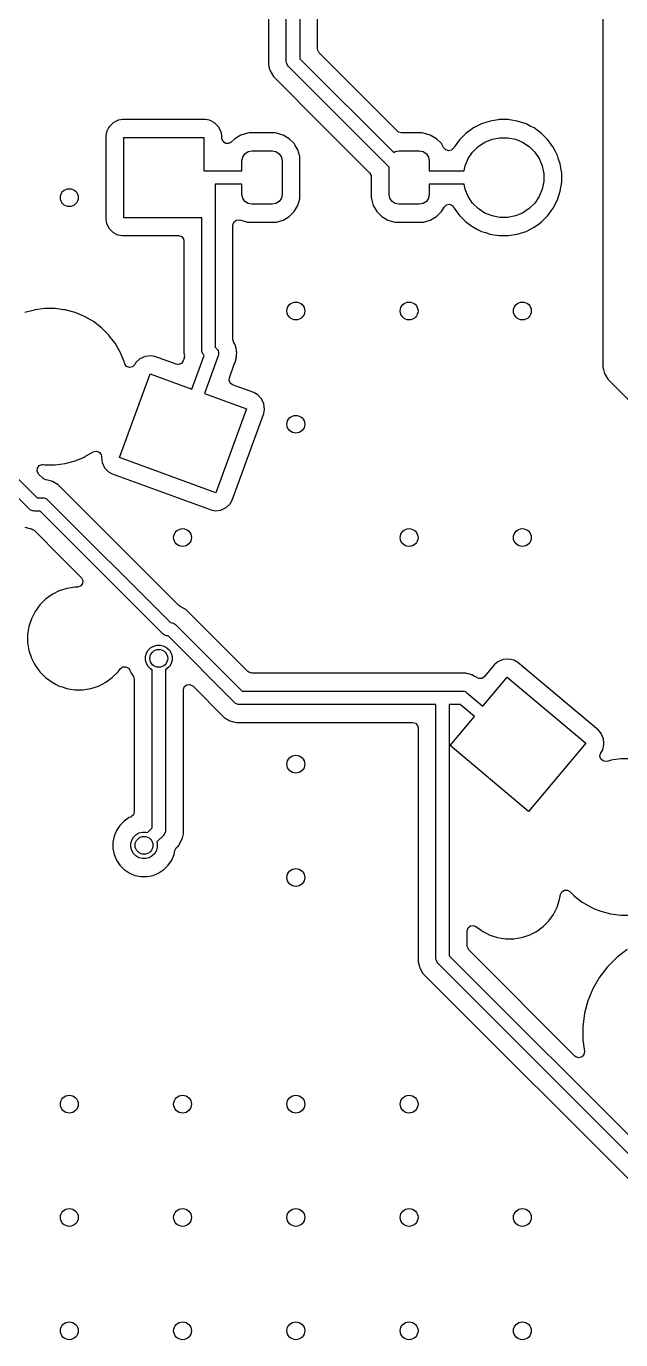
# Model space of a CAD drawing. Extents: x 2.6 to 14.2, y -9.4 to -3.8.
# Drawn here: x 6.645 to 7.17, y -8.638 to -7.479 of the extents above; entities that cross this region are included whole.
import ezdxf

# ---------------------------------------------------------------- set-up
doc = ezdxf.new("R2010")
doc.units = 0
doc.header["$MEASUREMENT"] = 0
doc.layers.add('BLACK', color=7, linetype='CONTINUOUS')

msp = doc.modelspace()

# ---------------------------------------------------------------- linework, layer by layer
at = {"layer": 'BLACK', "linetype": 'CONTINUOUS'}
for p, q in [((6.8748, -7.5103), (6.8748, -7.1439)), ((6.8866, -7.1415), (6.8866, -7.5079)), ((6.859, -7.1857), (6.859, -7.5132)), ((6.9024, -7.4993), (6.9024, -7.2098)), ((7.1543, -7.4441), (7.1543, -7.7802)), ((6.9025, -7.5003), (6.9024, -7.4993)), ((6.8749, -7.5115), (6.8748, -7.5103)), ((6.8866, -7.5079), (6.9696, -7.5908)), ((6.9038, -7.5028), (6.9025, -7.5003)), ((6.9731, -7.572), (6.9038, -7.5028)), ((6.859, -7.5132), (6.8591, -7.5134)), ((6.8591, -7.5134), (6.8598, -7.5161)), ((6.8598, -7.5161), (6.8605, -7.5187)), ((6.8605, -7.5187), (6.8605, -7.5187)), ((6.8605, -7.5187), (6.8634, -7.5236)), ((6.8752, -7.5121), (6.8749, -7.5115)), ((6.8758, -7.5136), (6.8752, -7.5121)), ((6.8765, -7.5145), (6.8758, -7.5136)), ((6.9655, -7.6035), (6.8765, -7.5145)), ((6.8634, -7.5236), (6.9065, -7.5667)), ((6.7178, -7.569), (6.7161, -7.5725)), ((6.7183, -7.568), (6.7178, -7.569)), ((6.7219, -7.5645), (6.7183, -7.568)), ((6.7183, -7.568), (6.7183, -7.568)), ((6.7183, -7.568), (6.7183, -7.568)), ((6.7263, -7.5622), (6.7219, -7.5645)), ((6.7219, -7.5645), (6.7219, -7.5645)), ((6.7219, -7.5645), (6.7219, -7.5645)), ((6.7268, -7.5621), (6.7263, -7.5622)), ((6.73, -7.5616), (6.7268, -7.5621)), ((6.8034, -7.5616), (6.73, -7.5616)), ((6.8071, -7.5622), (6.8034, -7.5616)), ((6.8081, -7.5627), (6.8071, -7.5622)), ((6.8115, -7.5645), (6.8081, -7.5627)), ((6.815, -7.568), (6.8115, -7.5645)), ((6.8115, -7.5645), (6.8115, -7.5645)), ((6.8115, -7.5645), (6.8115, -7.5645)), ((6.8173, -7.5725), (6.815, -7.568)), ((6.815, -7.568), (6.815, -7.568)), ((6.815, -7.568), (6.815, -7.568)), ((6.9065, -7.5667), (6.9483, -7.6086)), ((7.0399, -7.569), (7.0333, -7.5738)), ((7.047, -7.5654), (7.0399, -7.569)), ((7.0547, -7.5629), (7.047, -7.5654)), ((7.0617, -7.5618), (7.0547, -7.5629)), ((7.0627, -7.5616), (7.0617, -7.5618)), ((7.0707, -7.5616), (7.0627, -7.5616)), ((7.0718, -7.5618), (7.0707, -7.5616)), ((7.0787, -7.5629), (7.0718, -7.5618)), ((7.0864, -7.5654), (7.0787, -7.5629)), ((7.0902, -7.5673), (7.0864, -7.5654)), ((7.0935, -7.569), (7.0902, -7.5673)), ((7.1001, -7.5738), (7.0935, -7.569)), ((7.0935, -7.569), (7.0935, -7.569)), ((7.0935, -7.569), (7.0935, -7.569)), ((6.7161, -7.5725), (6.7155, -7.5762)), ((6.7155, -7.5762), (6.7155, -7.6495)), ((6.7313, -7.6483), (6.7313, -7.5774)), ((6.7313, -7.5774), (6.8021, -7.5774)), ((6.8021, -7.5774), (6.8021, -7.6069)), ((6.8178, -7.5753), (6.8173, -7.5725)), ((6.8179, -7.5762), (6.8178, -7.5753)), ((6.8179, -7.578), (6.8179, -7.5762)), ((6.8179, -7.5784), (6.8179, -7.578)), ((6.8189, -7.5809), (6.8179, -7.5784)), ((6.8292, -7.5785), (6.8262, -7.5815)), ((6.8346, -7.5753), (6.8292, -7.5785)), ((6.8292, -7.5785), (6.8292, -7.5785)), ((6.8406, -7.5735), (6.8346, -7.5753)), ((6.8346, -7.5753), (6.8346, -7.5753)), ((6.842, -7.5734), (6.8406, -7.5735)), ((6.8647, -7.5734), (6.842, -7.5734)), ((6.842, -7.5734), (6.842, -7.5734)), ((6.8661, -7.5735), (6.8647, -7.5734)), ((6.872, -7.5753), (6.8661, -7.5735)), ((6.8661, -7.5735), (6.8661, -7.5735)), ((6.8774, -7.5785), (6.872, -7.5753)), ((6.872, -7.5753), (6.872, -7.5753)), ((6.8774, -7.5785), (6.8774, -7.5785)), ((6.8818, -7.5828), (6.8774, -7.5785)), ((6.9739, -7.5727), (6.9731, -7.572)), ((6.9765, -7.5734), (6.9739, -7.5727)), ((6.9946, -7.5734), (6.9765, -7.5734)), ((6.996, -7.5735), (6.9946, -7.5734)), ((6.9946, -7.5734), (6.9946, -7.5734)), ((7.0019, -7.5753), (6.996, -7.5735)), ((6.996, -7.5735), (6.996, -7.5735)), ((7.0073, -7.5785), (7.0019, -7.5753)), ((7.0019, -7.5753), (7.0019, -7.5753)), ((7.0073, -7.5785), (7.0073, -7.5785)), ((7.0117, -7.5828), (7.0073, -7.5785)), ((7.0276, -7.5795), (7.0229, -7.586)), ((7.0333, -7.5738), (7.0276, -7.5795)), ((7.05, -7.5816), (7.0564, -7.5789)), ((7.0564, -7.5789), (7.0632, -7.5776)), ((7.0632, -7.5776), (7.0702, -7.5776)), ((7.0702, -7.5776), (7.077, -7.5789)), ((7.077, -7.5789), (7.0834, -7.5816)), ((7.1058, -7.5795), (7.1001, -7.5738)), ((7.1102, -7.5856), (7.1058, -7.5795)), ((6.8211, -7.5826), (6.8189, -7.5809)), ((6.8238, -7.5828), (6.8211, -7.5826)), ((6.8262, -7.5815), (6.8238, -7.5828)), ((6.8363, -7.5947), (6.8382, -7.5918)), ((6.8382, -7.5918), (6.8411, -7.5899)), ((6.8411, -7.5899), (6.8445, -7.5892)), ((6.8445, -7.5892), (6.8622, -7.5892)), ((6.8622, -7.5892), (6.8656, -7.5899)), ((6.8656, -7.5899), (6.8684, -7.5918)), ((6.8684, -7.5918), (6.8704, -7.5947)), ((6.8824, -7.5839), (6.8818, -7.5828)), ((6.8818, -7.5828), (6.8818, -7.5828)), ((6.8849, -7.5882), (6.8824, -7.5839)), ((6.8867, -7.5942), (6.8849, -7.5882)), ((6.9696, -7.5908), (6.971, -7.5899)), ((6.971, -7.5899), (6.9744, -7.5892)), ((6.9744, -7.5892), (6.9921, -7.5892)), ((6.9921, -7.5892), (6.9955, -7.5899)), ((6.9955, -7.5899), (6.9984, -7.5918)), ((6.9984, -7.5918), (7.0003, -7.5947)), ((7.0123, -7.5839), (7.0117, -7.5828)), ((7.0117, -7.5828), (7.0117, -7.5828)), ((7.0137, -7.5863), (7.0123, -7.5839)), ((7.0141, -7.5868), (7.0137, -7.5863)), ((7.0155, -7.5883), (7.0141, -7.5868)), ((7.0181, -7.5892), (7.0155, -7.5883)), ((7.0207, -7.5886), (7.0181, -7.5892)), ((7.0226, -7.5866), (7.0207, -7.5886)), ((7.0229, -7.586), (7.0226, -7.5866)), ((7.0354, -7.5961), (7.0393, -7.5903)), ((7.0393, -7.5903), (7.0442, -7.5854)), ((7.0442, -7.5854), (7.05, -7.5816)), ((7.0834, -7.5816), (7.0892, -7.5854)), ((7.0892, -7.5854), (7.0941, -7.5903)), ((7.0941, -7.5903), (7.0979, -7.5961)), ((7.1105, -7.586), (7.1102, -7.5856)), ((7.1125, -7.5899), (7.1105, -7.586)), ((7.1141, -7.5932), (7.1125, -7.5899)), ((6.8356, -7.5981), (6.8363, -7.5947)), ((6.8356, -7.6069), (6.8356, -7.5981)), ((6.8704, -7.5947), (6.871, -7.5981)), ((6.871, -7.5981), (6.871, -7.6276)), ((6.8868, -7.5956), (6.8867, -7.5942)), ((6.8868, -7.6301), (6.8868, -7.5956)), ((6.9655, -7.6276), (6.9655, -7.6035)), ((7.0003, -7.5947), (7.0009, -7.5981)), ((7.0009, -7.5981), (7.0009, -7.6069)), ((7.0319, -7.6069), (7.0328, -7.6025)), ((7.0328, -7.6025), (7.0354, -7.5961)), ((7.0979, -7.5961), (7.1006, -7.6025)), ((7.1006, -7.6025), (7.102, -7.6094)), ((7.1149, -7.5956), (7.1141, -7.5932)), ((7.1141, -7.5932), (7.1141, -7.5932)), ((7.1141, -7.5932), (7.1141, -7.5932)), ((7.1166, -7.6008), (7.1149, -7.5956)), ((7.1171, -7.6041), (7.1166, -7.6008)), ((6.8021, -7.6069), (6.8356, -7.6069)), ((6.9483, -7.6086), (6.9496, -7.611)), ((6.9496, -7.611), (6.9497, -7.612)), ((6.9497, -7.612), (6.9497, -7.6301)), ((7.0009, -7.6069), (7.0319, -7.6069)), ((7.102, -7.6094), (7.102, -7.6163)), ((7.1179, -7.6088), (7.1171, -7.6041)), ((7.1179, -7.6169), (7.1179, -7.6088)), ((6.8356, -7.6187), (6.812, -7.6187)), ((6.812, -7.6187), (6.812, -7.7626)), ((6.8356, -7.6276), (6.8356, -7.6187)), ((7.0256, -7.6187), (7.0009, -7.6187)), ((7.0009, -7.6187), (7.0009, -7.6276)), ((7.0319, -7.6187), (7.0256, -7.6187)), ((7.0328, -7.6231), (7.0319, -7.6187)), ((7.0354, -7.6295), (7.0328, -7.6231)), ((7.1006, -7.6231), (7.0979, -7.6295)), ((7.102, -7.6163), (7.1006, -7.6231)), ((7.1141, -7.6325), (7.1166, -7.6248)), ((7.1166, -7.6248), (7.1179, -7.6169)), ((6.8363, -7.631), (6.8356, -7.6276)), ((6.8382, -7.6339), (6.8363, -7.631)), ((6.8411, -7.6358), (6.8382, -7.6339)), ((6.8445, -7.6364), (6.8411, -7.6358)), ((6.8622, -7.6364), (6.8445, -7.6364)), ((6.8656, -7.6358), (6.8622, -7.6364)), ((6.8684, -7.6339), (6.8656, -7.6358)), ((6.8704, -7.631), (6.8684, -7.6339)), ((6.871, -7.6276), (6.8704, -7.631)), ((6.8818, -7.6428), (6.8849, -7.6374)), ((6.8849, -7.6374), (6.8867, -7.6315)), ((6.8867, -7.6315), (6.8868, -7.6301)), ((6.9497, -7.6301), (6.9497, -7.6301)), ((6.9497, -7.6301), (6.9499, -7.6315)), ((6.9499, -7.6315), (6.9516, -7.6374)), ((6.9516, -7.6374), (6.9516, -7.6374)), ((6.9516, -7.6374), (6.9548, -7.6428)), ((6.9662, -7.631), (6.9655, -7.6276)), ((6.9681, -7.6339), (6.9662, -7.631)), ((6.971, -7.6358), (6.9681, -7.6339)), ((6.9744, -7.6364), (6.971, -7.6358)), ((6.9921, -7.6364), (6.9744, -7.6364)), ((6.9955, -7.6358), (6.9921, -7.6364)), ((6.9984, -7.6339), (6.9955, -7.6358)), ((7.0003, -7.631), (6.9984, -7.6339)), ((7.0009, -7.6276), (7.0003, -7.631)), ((7.0117, -7.6428), (7.0141, -7.6388)), ((7.0141, -7.6388), (7.0161, -7.6369)), ((7.0161, -7.6369), (7.0188, -7.6364)), ((7.0188, -7.6364), (7.0213, -7.6375)), ((7.0213, -7.6375), (7.0226, -7.6391)), ((7.0393, -7.6353), (7.0354, -7.6295)), ((7.0442, -7.6402), (7.0393, -7.6353)), ((7.0941, -7.6353), (7.0892, -7.6402)), ((7.0979, -7.6295), (7.0941, -7.6353)), ((7.1105, -7.6397), (7.1141, -7.6325)), ((6.7155, -7.6495), (6.7159, -7.6519)), ((6.8002, -7.6483), (6.7313, -7.6483)), ((6.8002, -7.7651), (6.8002, -7.6483)), ((6.8285, -7.6522), (6.8306, -7.6504)), ((6.8306, -7.6504), (6.8333, -7.65)), ((6.8333, -7.65), (6.8346, -7.6504)), ((6.8346, -7.6504), (6.8346, -7.6504)), ((6.8346, -7.6504), (6.8346, -7.6504)), ((6.8346, -7.6504), (6.8406, -7.6521)), ((6.8661, -7.6521), (6.872, -7.6504)), ((6.872, -7.6504), (6.8774, -7.6472)), ((6.8774, -7.6472), (6.8818, -7.6428)), ((6.9548, -7.6428), (6.9548, -7.6428)), ((6.9548, -7.6428), (6.9592, -7.6472)), ((6.9592, -7.6472), (6.9592, -7.6472)), ((6.9592, -7.6472), (6.9592, -7.6472)), ((6.9592, -7.6472), (6.9645, -7.6504)), ((6.9645, -7.6504), (6.9705, -7.6521)), ((6.996, -7.6521), (7.0019, -7.6504)), ((7.0019, -7.6504), (7.0073, -7.6472)), ((7.0073, -7.6472), (7.0117, -7.6428)), ((7.0226, -7.6391), (7.0229, -7.6397)), ((7.0229, -7.6397), (7.0276, -7.6462)), ((7.0276, -7.6462), (7.0333, -7.6519)), ((7.05, -7.6441), (7.0442, -7.6402)), ((7.0564, -7.6467), (7.05, -7.6441)), ((7.0632, -7.6481), (7.0564, -7.6467)), ((7.0702, -7.6481), (7.0632, -7.6481)), ((7.077, -7.6467), (7.0702, -7.6481)), ((7.0834, -7.6441), (7.077, -7.6467)), ((7.0892, -7.6402), (7.0834, -7.6441)), ((7.1001, -7.6519), (7.1058, -7.6462)), ((7.1058, -7.6462), (7.1087, -7.6422)), ((7.1058, -7.6462), (7.1058, -7.6462)), ((7.1058, -7.6462), (7.1058, -7.6462)), ((7.1087, -7.6422), (7.1105, -7.6397)), ((6.7159, -7.6519), (6.7161, -7.6532)), ((6.7161, -7.6532), (6.7183, -7.6576)), ((6.7183, -7.6576), (6.7183, -7.6576)), ((6.7183, -7.6576), (6.7183, -7.6576)), ((6.7183, -7.6576), (6.7219, -7.6612)), ((6.7219, -7.6612), (6.7219, -7.6612)), ((6.7219, -7.6612), (6.7219, -7.6612)), ((6.7219, -7.6612), (6.7259, -7.6632)), ((6.8277, -7.6548), (6.8285, -7.6522)), ((6.8277, -7.7556), (6.8277, -7.6548)), ((6.8406, -7.6521), (6.842, -7.6522)), ((6.842, -7.6522), (6.8647, -7.6522)), ((6.8647, -7.6522), (6.8661, -7.6521)), ((6.9705, -7.6521), (6.9719, -7.6522)), ((6.9719, -7.6522), (6.9946, -7.6522)), ((6.9946, -7.6522), (6.996, -7.6521)), ((7.0333, -7.6519), (7.0394, -7.6563)), ((7.0394, -7.6563), (7.0399, -7.6566)), ((7.0399, -7.6566), (7.0435, -7.6585)), ((7.0435, -7.6585), (7.047, -7.6603)), ((7.047, -7.6603), (7.047, -7.6603)), ((7.047, -7.6603), (7.047, -7.6603)), ((7.047, -7.6603), (7.0505, -7.6614)), ((7.0505, -7.6614), (7.0547, -7.6628)), ((7.0787, -7.6628), (7.0864, -7.6603)), ((7.0864, -7.6603), (7.0935, -7.6566)), ((7.0935, -7.6566), (7.0982, -7.6532)), ((7.0982, -7.6532), (7.1001, -7.6519)), ((7.1001, -7.6519), (7.1001, -7.6519)), ((7.1001, -7.6519), (7.1001, -7.6519)), ((6.7259, -7.6632), (6.7263, -7.6634)), ((6.7263, -7.6634), (6.73, -7.664)), ((6.73, -7.664), (6.73, -7.664)), ((6.73, -7.664), (6.7795, -7.664)), ((6.7795, -7.664), (6.7822, -7.6648)), ((6.7822, -7.6648), (6.784, -7.6669)), ((6.784, -7.6669), (6.7844, -7.6689)), ((6.7844, -7.6689), (6.7844, -7.7679)), ((7.0547, -7.6628), (7.0561, -7.663)), ((7.0561, -7.663), (7.0627, -7.664)), ((7.0627, -7.664), (7.0627, -7.664)), ((7.0627, -7.664), (7.0707, -7.664)), ((7.0707, -7.664), (7.0787, -7.6628)), ((7.0707, -7.664), (7.0707, -7.664)), ((6.4766, -7.7172), (6.6548, -7.8953)), ((6.6482, -7.9054), (6.47, -7.7272)), ((6.6512, -7.73), (6.644, -7.7319)), ((6.6527, -7.7296), (6.6512, -7.73)), ((6.6531, -7.7295), (6.6527, -7.7296)), ((6.6617, -7.7284), (6.6531, -7.7295)), ((6.6707, -7.7284), (6.6617, -7.7284)), ((6.6617, -7.7284), (6.6617, -7.7284)), ((6.6782, -7.7294), (6.6707, -7.7284)), ((6.6707, -7.7284), (6.6707, -7.7284)), ((6.6797, -7.7296), (6.6782, -7.7294)), ((6.686, -7.7313), (6.6797, -7.7296)), ((6.6884, -7.7319), (6.686, -7.7313)), ((6.6967, -7.7354), (6.6884, -7.7319)), ((6.7045, -7.7399), (6.6967, -7.7354)), ((6.6967, -7.7354), (6.6967, -7.7354)), ((6.7117, -7.7454), (6.7045, -7.7399)), ((6.7181, -7.7518), (6.7117, -7.7454)), ((6.7117, -7.7454), (6.7117, -7.7454)), ((6.7194, -7.7535), (6.7181, -7.7518)), ((6.7181, -7.7518), (6.7181, -7.7518)), ((6.7181, -7.7518), (6.7181, -7.7518)), ((6.7236, -7.759), (6.7194, -7.7535)), ((6.7281, -7.7668), (6.7236, -7.759)), ((6.7236, -7.759), (6.7236, -7.759)), ((6.7236, -7.759), (6.7236, -7.759)), ((6.8003, -7.7662), (6.8002, -7.7651)), ((6.8005, -7.7668), (6.8003, -7.7662)), ((6.812, -7.7626), (6.8134, -7.764)), ((6.8134, -7.764), (6.8138, -7.7646)), ((6.8138, -7.7646), (6.8139, -7.7647)), ((6.8139, -7.7647), (6.814, -7.7648)), ((6.814, -7.7648), (6.8141, -7.7649)), ((6.8141, -7.7649), (6.8145, -7.7658)), ((6.8145, -7.7658), (6.8149, -7.7668)), ((6.8282, -7.7577), (6.8277, -7.7556)), ((6.8283, -7.758), (6.8282, -7.7577)), ((6.8285, -7.7583), (6.8283, -7.758)), ((6.8294, -7.7598), (6.8285, -7.7583)), ((6.8295, -7.7603), (6.8294, -7.7598)), ((6.8298, -7.7611), (6.8295, -7.7603)), ((6.83, -7.7616), (6.8298, -7.7611)), ((6.8304, -7.7635), (6.83, -7.7616)), ((6.8309, -7.7653), (6.8304, -7.7635)), ((6.8309, -7.7663), (6.8309, -7.7653)), ((6.831, -7.7672), (6.8309, -7.7663)), ((6.7284, -7.7674), (6.7281, -7.7668)), ((6.7281, -7.7668), (6.7281, -7.7668)), ((6.7281, -7.7668), (6.7281, -7.7668)), ((6.7316, -7.7751), (6.7284, -7.7674)), ((6.732, -7.7765), (6.7316, -7.7751)), ((6.732, -7.7767), (6.732, -7.7765)), ((6.7321, -7.7772), (6.732, -7.7767)), ((6.7338, -7.7794), (6.7321, -7.7772)), ((6.741, -7.7779), (6.739, -7.7798)), ((6.742, -7.7761), (6.741, -7.7779)), ((6.7456, -7.7727), (6.742, -7.7761)), ((6.7501, -7.7706), (6.7456, -7.7727)), ((6.7551, -7.77), (6.7501, -7.7706)), ((6.7501, -7.7706), (6.7501, -7.7706)), ((6.7501, -7.7706), (6.7501, -7.7706)), ((6.7588, -7.7707), (6.7551, -7.77)), ((6.7775, -7.7775), (6.7588, -7.7707)), ((6.7588, -7.7707), (6.7588, -7.7707)), ((6.7796, -7.7778), (6.7775, -7.7775)), ((6.7822, -7.7768), (6.7796, -7.7778)), ((6.7838, -7.7746), (6.7822, -7.7768)), ((6.7846, -7.7722), (6.7838, -7.7746)), ((6.7844, -7.7679), (6.7848, -7.7693)), ((6.7847, -7.7721), (6.7846, -7.7722)), ((6.7848, -7.7693), (6.7847, -7.7701)), ((6.7847, -7.7701), (6.7849, -7.7709)), ((6.7849, -7.7709), (6.7847, -7.7719)), ((6.7847, -7.7719), (6.7847, -7.7721)), ((6.7915, -7.7994), (6.8023, -7.7697)), ((6.8012, -7.7683), (6.8005, -7.7668)), ((6.8019, -7.7692), (6.8012, -7.7683)), ((6.8023, -7.7697), (6.8019, -7.7692)), ((6.8147, -7.7702), (6.8026, -7.8034)), ((6.8149, -7.7695), (6.8147, -7.7702)), ((6.8149, -7.7668), (6.8149, -7.7669)), ((6.8149, -7.7669), (6.815, -7.767)), ((6.815, -7.7693), (6.8149, -7.7695)), ((6.815, -7.767), (6.815, -7.7681)), ((6.815, -7.7681), (6.815, -7.7691)), ((6.815, -7.7691), (6.815, -7.7693)), ((6.815, -7.7693), (6.815, -7.7693)), ((6.8245, -7.7894), (6.8289, -7.7774)), ((6.8289, -7.7774), (6.8294, -7.7765)), ((6.8294, -7.7765), (6.8299, -7.7747)), ((6.8299, -7.7747), (6.8305, -7.7729)), ((6.8305, -7.7729), (6.8306, -7.772)), ((6.8306, -7.772), (6.8309, -7.771)), ((6.8309, -7.7691), (6.831, -7.7672)), ((6.8309, -7.771), (6.8309, -7.7691)), ((6.7276, -7.8599), (6.7545, -7.7859)), ((6.7363, -7.7804), (6.7338, -7.7794)), ((6.739, -7.7798), (6.7363, -7.7804)), ((6.7545, -7.7859), (6.7915, -7.7994)), ((6.8242, -7.7915), (6.8245, -7.7894)), ((7.1543, -7.7802), (7.1549, -7.7823)), ((7.1549, -7.7823), (7.1549, -7.7823)), ((7.1549, -7.7823), (7.1549, -7.7823)), ((7.1549, -7.7823), (7.1558, -7.7857)), ((7.1558, -7.7857), (7.1586, -7.7906)), ((6.8252, -7.7941), (6.8242, -7.7915)), ((6.8274, -7.7957), (6.8252, -7.7941)), ((6.8462, -7.8025), (6.8274, -7.7957)), ((7.1586, -7.7906), (7.2163, -7.8483)), ((6.8026, -7.8034), (6.8396, -7.8169)), ((6.849, -7.8041), (6.8462, -7.8025)), ((6.8462, -7.8025), (6.8462, -7.8025)), ((6.8495, -7.8043), (6.849, -7.8041)), ((6.8523, -7.8074), (6.8495, -7.8043)), ((6.8529, -7.808), (6.8523, -7.8074)), ((6.855, -7.8125), (6.8529, -7.808)), ((6.8556, -7.8175), (6.855, -7.8125)), ((6.855, -7.8125), (6.855, -7.8125)), ((6.855, -7.8125), (6.855, -7.8125)), ((6.8396, -7.8169), (6.8127, -7.8909)), ((6.8271, -7.8975), (6.8549, -7.8211)), ((6.8549, -7.8211), (6.8556, -7.8175)), ((6.6967, -7.8593), (6.7043, -7.8549)), ((6.7043, -7.8549), (6.707, -7.8542)), ((6.707, -7.8542), (6.7096, -7.8551)), ((6.7096, -7.8551), (6.7113, -7.8573)), ((6.7113, -7.8573), (6.7116, -7.859)), ((6.7116, -7.859), (6.7116, -7.859)), ((6.7116, -7.859), (6.7116, -7.859)), ((6.7116, -7.859), (6.7117, -7.8593)), ((6.6548, -7.8719), (6.655, -7.8692)), ((6.655, -7.8692), (6.6567, -7.867)), ((6.6567, -7.867), (6.6592, -7.866)), ((6.6592, -7.866), (6.6602, -7.8661)), ((6.6602, -7.8661), (6.6617, -7.8663)), ((6.6617, -7.8663), (6.6617, -7.8663)), ((6.6617, -7.8663), (6.6707, -7.8663)), ((6.6707, -7.8663), (6.6797, -7.8651)), ((6.6707, -7.8663), (6.6707, -7.8663)), ((6.6797, -7.8651), (6.6884, -7.8627)), ((6.6884, -7.8627), (6.6965, -7.8594)), ((6.6965, -7.8594), (6.6967, -7.8593)), ((6.6967, -7.8593), (6.6967, -7.8593)), ((6.6967, -7.8593), (6.6967, -7.8593)), ((6.7117, -7.8593), (6.7117, -7.8594)), ((6.7117, -7.8594), (6.7117, -7.8594)), ((6.7117, -7.8594), (6.7123, -7.8643)), ((6.7123, -7.8643), (6.7123, -7.8643)), ((6.7123, -7.8643), (6.7123, -7.8643)), ((6.7123, -7.8643), (6.7144, -7.8689)), ((6.7144, -7.8689), (6.7144, -7.8689)), ((6.7144, -7.8689), (6.7178, -7.8725)), ((6.8127, -7.8909), (6.7276, -7.8599)), ((6.6561, -7.8744), (6.6548, -7.8719)), ((6.6599, -7.8782), (6.6561, -7.8744)), ((6.6602, -7.8784), (6.6599, -7.8782)), ((6.6604, -7.8785), (6.6602, -7.8784)), ((6.6611, -7.879), (6.6604, -7.8785)), ((6.6619, -7.8792), (6.6611, -7.879)), ((6.6625, -7.8795), (6.6619, -7.8792)), ((6.6627, -7.8795), (6.6625, -7.8795)), ((6.6625, -7.8795), (6.6625, -7.8795)), ((6.6628, -7.8796), (6.6627, -7.8795)), ((6.6652, -7.8802), (6.6628, -7.8796)), ((6.6628, -7.8796), (6.6628, -7.8796)), ((6.6628, -7.8796), (6.6628, -7.8796)), ((6.6676, -7.8808), (6.6652, -7.8802)), ((6.6683, -7.881), (6.6676, -7.8808)), ((6.6676, -7.8808), (6.6676, -7.8808)), ((6.6733, -7.8839), (6.6683, -7.881)), ((6.6683, -7.881), (6.6683, -7.881)), ((6.7178, -7.8725), (6.7211, -7.8743)), ((6.7211, -7.8743), (6.8085, -7.9061)), ((6.7795, -7.9901), (6.6733, -7.8839)), ((6.6733, -7.8839), (6.6733, -7.8839)), ((6.6491, -7.9062), (6.6482, -7.9054)), ((6.6548, -7.8953), (6.66, -7.8953)), ((6.66, -7.8953), (6.6611, -7.8954)), ((6.6611, -7.8954), (6.662, -7.8958)), ((6.662, -7.8958), (6.6632, -7.8963)), ((6.6632, -7.8963), (6.6641, -7.8971)), ((6.6641, -7.8971), (6.7726, -8.0055)), ((6.8171, -7.9062), (6.8216, -7.9041)), ((6.8216, -7.9041), (6.8253, -7.9007)), ((6.8253, -7.9007), (6.8271, -7.8975)), ((6.6506, -7.9068), (6.6491, -7.9062)), ((6.6512, -7.907), (6.6506, -7.9068)), ((6.6524, -7.9071), (6.6512, -7.907)), ((6.6575, -7.9071), (6.6524, -7.9071)), ((6.766, -8.0156), (6.6575, -7.9071)), ((6.8085, -7.9061), (6.8121, -7.9068)), ((6.8121, -7.9068), (6.8171, -7.9062)), ((6.644, -7.9214), (6.6495, -7.9229)), ((6.6495, -7.9229), (6.6498, -7.9229)), ((6.6498, -7.9229), (6.6505, -7.9231)), ((6.6505, -7.9231), (6.6512, -7.9237)), ((6.6512, -7.9237), (6.6521, -7.924)), ((6.6521, -7.924), (6.6524, -7.9243)), ((6.6524, -7.9243), (6.6758, -7.9477)), ((6.6758, -7.9477), (6.6939, -7.9659)), ((6.6882, -7.9742), (6.6811, -7.9753)), ((6.6905, -7.9742), (6.6882, -7.9742)), ((6.6908, -7.9742), (6.6905, -7.9742)), ((6.6934, -7.9732), (6.6908, -7.9742)), ((6.695, -7.971), (6.6934, -7.9732)), ((6.6939, -7.9659), (6.6952, -7.9683)), ((6.6952, -7.9683), (6.695, -7.971)), ((6.6622, -7.9849), (6.6572, -7.99)), ((6.668, -7.9807), (6.6622, -7.9849)), ((6.6622, -7.9849), (6.6622, -7.9849)), ((6.6744, -7.9775), (6.668, -7.9807)), ((6.6811, -7.9753), (6.6744, -7.9775)), ((6.6744, -7.9775), (6.6744, -7.9775)), ((6.653, -7.9957), (6.6498, -8.0021)), ((6.6572, -7.99), (6.653, -7.9957)), ((6.6572, -7.99), (6.6572, -7.99)), ((6.7811, -7.9912), (6.7795, -7.9901)), ((6.7812, -7.9912), (6.7811, -7.9912)), ((6.7861, -7.9941), (6.7812, -7.9912)), ((6.8409, -8.0488), (6.7861, -7.9941)), ((6.7861, -7.9941), (6.7861, -7.9941)), ((6.6476, -8.0089), (6.6464, -8.0159)), ((6.6498, -8.0021), (6.6476, -8.0089)), ((6.6498, -8.0021), (6.6498, -8.0021)), ((6.7726, -8.0055), (6.7728, -8.0055)), ((6.7728, -8.0055), (6.774, -8.0056)), ((6.774, -8.0056), (6.7749, -8.006)), ((6.7749, -8.006), (6.7761, -8.0065)), ((6.7761, -8.0065), (6.777, -8.0072)), ((6.777, -8.0072), (6.8358, -8.066)), ((6.6464, -8.0159), (6.6464, -8.023)), ((6.7669, -8.0163), (6.766, -8.0156)), ((6.7681, -8.0168), (6.7669, -8.0163)), ((6.769, -8.0172), (6.7681, -8.0168)), ((6.7701, -8.0173), (6.769, -8.0172)), ((6.7704, -8.0173), (6.7701, -8.0173)), ((6.8291, -8.0761), (6.7704, -8.0173)), ((6.6464, -8.023), (6.6476, -8.0301)), ((6.6476, -8.0301), (6.6498, -8.0369)), ((6.7505, -8.0355), (6.7513, -8.0326)), ((6.7513, -8.0326), (6.7528, -8.0299)), ((6.7528, -8.0299), (6.755, -8.0277)), ((6.755, -8.0277), (6.7577, -8.0262)), ((6.7577, -8.0262), (6.7607, -8.0254)), ((6.7607, -8.0254), (6.7637, -8.0254)), ((6.7637, -8.0254), (6.7667, -8.0262)), ((6.7667, -8.0262), (6.7694, -8.0277)), ((6.7694, -8.0277), (6.7716, -8.0299)), ((6.7716, -8.0299), (6.7731, -8.0326)), ((6.7731, -8.0326), (6.7739, -8.0355)), ((6.6498, -8.0369), (6.6498, -8.0369)), ((6.6498, -8.0369), (6.6513, -8.0398)), ((6.6513, -8.0398), (6.6525, -8.0421)), ((6.6525, -8.0421), (6.653, -8.0432)), ((6.653, -8.0432), (6.6572, -8.049)), ((6.7318, -8.0446), (6.7331, -8.0445)), ((6.7331, -8.0445), (6.7331, -8.0445)), ((6.7331, -8.0445), (6.7332, -8.0445)), ((6.7332, -8.0445), (6.7343, -8.0451)), ((6.7505, -8.0386), (6.7505, -8.0355)), ((6.7513, -8.0416), (6.7505, -8.0386)), ((6.7528, -8.0443), (6.7513, -8.0416)), ((6.755, -8.0464), (6.7528, -8.0443)), ((6.7716, -8.0443), (6.7694, -8.0464)), ((6.7731, -8.0416), (6.7716, -8.0443)), ((6.7739, -8.0386), (6.7731, -8.0416)), ((6.7739, -8.0355), (6.7739, -8.0386)), ((7.0586, -8.0425), (7.0496, -8.0533)), ((7.0615, -8.0401), (7.0586, -8.0425)), ((7.0661, -8.0381), (7.0615, -8.0401)), ((7.0615, -8.0401), (7.0615, -8.0401)), ((7.071, -8.0377), (7.0661, -8.0381)), ((7.0759, -8.0388), (7.071, -8.0377)), ((7.071, -8.0377), (7.071, -8.0377)), ((7.0762, -8.039), (7.0759, -8.0388)), ((7.0759, -8.0388), (7.0759, -8.0388)), ((7.0759, -8.0388), (7.0759, -8.0388)), ((7.0791, -8.0408), (7.0762, -8.039)), ((7.1504, -8.1006), (7.0791, -8.0408)), ((7.0791, -8.0408), (7.0791, -8.0408)), ((7.0791, -8.0408), (7.0791, -8.0408)), ((6.6572, -8.049), (6.6572, -8.049)), ((6.6572, -8.049), (6.6622, -8.054)), ((6.6622, -8.054), (6.6622, -8.054)), ((6.6622, -8.054), (6.6659, -8.0567)), ((6.7155, -8.0582), (6.7212, -8.054)), ((6.7212, -8.054), (6.7263, -8.049)), ((6.7263, -8.049), (6.7282, -8.0464)), ((6.7282, -8.0463), (6.7293, -8.0455)), ((6.7282, -8.0464), (6.7282, -8.0463)), ((6.7282, -8.0464), (6.7282, -8.0464)), ((6.7293, -8.0455), (6.7303, -8.0447)), ((6.7303, -8.0447), (6.7304, -8.0447)), ((6.7304, -8.0447), (6.7318, -8.0446)), ((6.7304, -8.0447), (6.7304, -8.0447)), ((6.7343, -8.0451), (6.7355, -8.0458)), ((6.7355, -8.0458), (6.7356, -8.0458)), ((6.7356, -8.0458), (6.7356, -8.0458)), ((6.7356, -8.0458), (6.7357, -8.046)), ((6.7357, -8.046), (6.7364, -8.0469)), ((6.7364, -8.0469), (6.7365, -8.0472)), ((6.7365, -8.0472), (6.7378, -8.0501)), ((6.7378, -8.0501), (6.7398, -8.0532)), ((6.7398, -8.0532), (6.7399, -8.0534)), ((6.7399, -8.0534), (6.7402, -8.0546)), ((6.7402, -8.0546), (6.7405, -8.0557)), ((6.7405, -8.0557), (6.7405, -8.0558)), ((6.7405, -8.0558), (6.7405, -8.1726)), ((6.7563, -8.0472), (6.755, -8.0464)), ((6.7563, -8.1866), (6.7563, -8.0472)), ((6.7694, -8.0464), (6.7681, -8.0472)), ((6.7681, -8.0472), (6.7681, -8.1891)), ((6.8417, -8.0494), (6.8409, -8.0488)), ((6.8443, -8.0502), (6.8417, -8.0494)), ((7.0156, -8.0502), (6.8443, -8.0502)), ((7.0295, -8.0502), (7.0156, -8.0502)), ((7.0314, -8.0501), (7.0295, -8.0502)), ((7.0323, -8.0502), (7.0314, -8.0501)), ((7.0333, -8.0502), (7.0323, -8.0502)), ((7.0349, -8.0507), (7.0333, -8.0502)), ((7.0333, -8.0502), (7.0333, -8.0502)), ((7.0353, -8.0508), (7.0349, -8.0507)), ((7.037, -8.051), (7.0353, -8.0508)), ((7.0375, -8.0513), (7.037, -8.051)), ((7.037, -8.051), (7.037, -8.051)), ((7.037, -8.051), (7.037, -8.051)), ((7.037, -8.051), (7.037, -8.051)), ((7.0379, -8.0515), (7.0375, -8.0513)), ((7.0388, -8.0517), (7.0379, -8.0515)), ((7.0404, -8.0527), (7.0388, -8.0517)), ((7.0406, -8.0527), (7.0404, -8.0527)), ((7.0422, -8.0535), (7.0406, -8.0527)), ((7.0426, -8.0538), (7.0422, -8.0535)), ((7.0422, -8.0535), (7.0422, -8.0535)), ((7.0422, -8.0535), (7.0422, -8.0535)), ((7.0433, -8.0543), (7.0426, -8.0538)), ((7.0434, -8.0544), (7.0433, -8.0543)), ((7.0446, -8.0549), (7.0434, -8.0544)), ((7.0447, -8.0549), (7.0446, -8.0549)), ((7.0446, -8.0549), (7.0446, -8.0549)), ((7.046, -8.0548), (7.0447, -8.0549)), ((7.0473, -8.0548), (7.046, -8.0548)), ((7.0474, -8.0548), (7.0473, -8.0548)), ((7.0475, -8.0548), (7.0474, -8.0548)), ((7.0485, -8.054), (7.0475, -8.0548)), ((7.0484, -8.0793), (7.0699, -8.0536)), ((7.0496, -8.0533), (7.0485, -8.054)), ((7.0699, -8.0536), (7.1393, -8.1118)), ((6.6659, -8.0567), (6.668, -8.0582)), ((6.668, -8.0582), (6.6716, -8.0601)), ((6.6716, -8.0601), (6.6744, -8.0615)), ((6.6744, -8.0615), (6.6744, -8.0615)), ((6.6744, -8.0615), (6.6768, -8.0623)), ((6.6768, -8.0623), (6.6811, -8.0637)), ((6.6811, -8.0637), (6.6844, -8.0642)), ((6.6844, -8.0642), (6.6882, -8.0648)), ((6.6882, -8.0648), (6.6882, -8.0648)), ((6.6882, -8.0648), (6.6953, -8.0648)), ((6.6953, -8.0648), (6.6987, -8.0642)), ((6.6987, -8.0642), (6.7023, -8.0637)), ((6.7023, -8.0637), (6.7091, -8.0615)), ((6.7091, -8.0615), (6.7155, -8.0582)), ((6.7839, -8.0649), (6.7846, -8.0623)), ((6.7839, -8.1919), (6.7839, -8.0649)), ((6.7846, -8.0623), (6.7867, -8.0605)), ((6.7867, -8.0605), (6.7895, -8.0601)), ((6.7895, -8.0601), (6.792, -8.0612)), ((6.792, -8.0612), (6.7922, -8.0614)), ((6.7922, -8.0614), (6.82, -8.0892)), ((6.8358, -8.066), (7.0128, -8.066)), ((7.0128, -8.066), (7.0304, -8.066)), ((7.0304, -8.066), (7.0309, -8.066)), ((7.0309, -8.066), (7.0311, -8.066)), ((7.0311, -8.066), (7.0312, -8.0661)), ((7.0312, -8.0661), (7.0316, -8.0661)), ((7.0316, -8.0661), (7.0324, -8.0664)), ((7.0324, -8.0664), (7.0333, -8.0667)), ((7.0333, -8.0667), (7.0336, -8.0669)), ((7.0336, -8.0669), (7.0337, -8.067)), ((7.0337, -8.067), (7.0338, -8.0671)), ((7.0338, -8.0671), (7.0342, -8.0674)), ((7.0342, -8.0674), (7.0484, -8.0793)), ((6.83, -8.0768), (6.8291, -8.0761)), ((6.8307, -8.0771), (6.83, -8.0768)), ((6.8322, -8.0777), (6.8307, -8.0771)), ((6.8333, -8.0778), (6.8322, -8.0777)), ((7.0069, -8.0778), (6.8333, -8.0778)), ((7.0069, -8.3019), (7.0069, -8.0778)), ((7.0283, -8.0778), (7.0187, -8.0778)), ((7.0187, -8.0778), (7.0187, -8.2995)), ((7.0408, -8.0883), (7.0283, -8.0778)), ((6.82, -8.0892), (6.8249, -8.0921)), ((7.0193, -8.114), (7.0408, -8.0883)), ((6.8249, -8.0921), (6.8305, -8.0936)), ((6.8305, -8.0936), (6.8305, -8.0936)), ((6.8305, -8.0936), (6.8362, -8.0936)), ((6.8362, -8.0936), (6.9862, -8.0936)), ((6.9862, -8.0936), (6.9889, -8.0943)), ((6.9889, -8.0943), (6.9907, -8.0964)), ((6.9907, -8.0964), (6.9911, -8.0985)), ((6.9911, -8.0985), (6.9911, -8.3048)), ((7.1528, -8.1034), (7.1504, -8.1006)), ((7.1504, -8.1006), (7.1504, -8.1006)), ((7.1504, -8.1006), (7.1504, -8.1006)), ((7.0887, -8.1722), (7.0193, -8.114)), ((7.1393, -8.1118), (7.0887, -8.1722)), ((7.1545, -8.1074), (7.1528, -8.1034)), ((7.1528, -8.1034), (7.1528, -8.1034)), ((7.1541, -8.1178), (7.1552, -8.113)), ((7.1548, -8.108), (7.1545, -8.1074)), ((7.1551, -8.112), (7.1548, -8.108)), ((7.1552, -8.113), (7.1551, -8.112)), ((7.1517, -8.1238), (7.1521, -8.1211)), ((7.1528, -8.1264), (7.1517, -8.1238)), ((7.1521, -8.1211), (7.1523, -8.1207)), ((7.1523, -8.1207), (7.1541, -8.1178)), ((7.155, -8.1279), (7.1528, -8.1264)), ((7.1578, -8.128), (7.155, -8.1279)), ((7.161, -8.1271), (7.1578, -8.128)), ((7.1614, -8.127), (7.161, -8.1271)), ((7.161, -8.1271), (7.161, -8.1271)), ((7.161, -8.1271), (7.161, -8.1271)), ((7.17, -8.1259), (7.1614, -8.127)), ((7.179, -8.1259), (7.17, -8.1259)), ((7.17, -8.1259), (7.17, -8.1259)), ((6.7316, -8.1807), (6.7278, -8.1845)), ((6.7361, -8.1776), (6.7316, -8.1807)), ((6.7316, -8.1807), (6.7316, -8.1807)), ((6.7375, -8.1771), (6.7361, -8.1776)), ((6.7361, -8.1776), (6.7361, -8.1776)), ((6.7377, -8.177), (6.7375, -8.1771)), ((6.7398, -8.1752), (6.7377, -8.177)), ((6.7405, -8.1726), (6.7398, -8.1752)), ((6.7227, -8.194), (6.7216, -8.1994)), ((6.7248, -8.189), (6.7227, -8.194)), ((6.7227, -8.194), (6.7227, -8.194)), ((6.7278, -8.1845), (6.7248, -8.189)), ((6.7248, -8.189), (6.7248, -8.189)), ((6.7278, -8.1845), (6.7278, -8.1845)), ((6.7383, -8.1976), (6.7398, -8.1949)), ((6.7398, -8.1949), (6.742, -8.1927)), ((6.742, -8.1927), (6.7447, -8.1912)), ((6.7447, -8.1912), (6.7477, -8.1904)), ((6.7477, -8.1904), (6.7507, -8.1904)), ((6.7507, -8.1904), (6.7522, -8.1908)), ((6.7522, -8.1908), (6.7563, -8.1866)), ((6.7664, -8.1933), (6.7605, -8.1991)), ((6.7671, -8.1924), (6.7664, -8.1933)), ((6.7676, -8.1911), (6.7671, -8.1924)), ((6.768, -8.1902), (6.7676, -8.1911)), ((6.7681, -8.1891), (6.768, -8.1902)), ((6.783, -8.1954), (6.7839, -8.1919)), ((6.7216, -8.1994), (6.7216, -8.1994)), ((6.7216, -8.1994), (6.7216, -8.2048)), ((6.7216, -8.2048), (6.7216, -8.2048)), ((6.7216, -8.2048), (6.7216, -8.2048)), ((6.7216, -8.2048), (6.7227, -8.2101)), ((6.7375, -8.2005), (6.7383, -8.1976)), ((6.7375, -8.2036), (6.7375, -8.2005)), ((6.7383, -8.2066), (6.7375, -8.2036)), ((6.7398, -8.2093), (6.7383, -8.2066)), ((6.7601, -8.2066), (6.7586, -8.2093)), ((6.7609, -8.2036), (6.7601, -8.2066)), ((6.7605, -8.1991), (6.7609, -8.2005)), ((6.7609, -8.2005), (6.7609, -8.2036)), ((6.7757, -8.2101), (6.7764, -8.2067)), ((6.7764, -8.2067), (6.7777, -8.2043)), ((6.7777, -8.2042), (6.7795, -8.2024)), ((6.7777, -8.2043), (6.7777, -8.2042)), ((6.7795, -8.2024), (6.7824, -8.1974)), ((6.7824, -8.1974), (6.783, -8.1954)), ((6.7227, -8.2101), (6.7227, -8.2101)), ((6.7227, -8.2101), (6.7248, -8.2151)), ((6.7248, -8.2151), (6.7248, -8.2151)), ((6.7248, -8.2151), (6.7278, -8.2197)), ((6.742, -8.2115), (6.7398, -8.2093)), ((6.7447, -8.213), (6.742, -8.2115)), ((6.7477, -8.2138), (6.7447, -8.213)), ((6.7507, -8.2138), (6.7477, -8.2138)), ((6.7537, -8.213), (6.7507, -8.2138)), ((6.7564, -8.2115), (6.7537, -8.213)), ((6.7586, -8.2093), (6.7564, -8.2115)), ((6.7706, -8.2197), (6.7736, -8.2151)), ((6.7736, -8.2151), (6.7757, -8.2101)), ((6.7278, -8.2197), (6.7278, -8.2197)), ((6.7278, -8.2197), (6.7316, -8.2235)), ((6.7316, -8.2235), (6.7316, -8.2235)), ((6.7316, -8.2235), (6.7361, -8.2265)), ((6.7361, -8.2265), (6.7361, -8.2265)), ((6.7361, -8.2265), (6.7412, -8.2286)), ((6.7412, -8.2286), (6.7412, -8.2286)), ((6.7412, -8.2286), (6.7412, -8.2286)), ((6.7412, -8.2286), (6.7412, -8.2286)), ((6.7412, -8.2286), (6.7465, -8.2297)), ((6.7465, -8.2297), (6.7465, -8.2297)), ((6.7465, -8.2297), (6.7519, -8.2297)), ((6.7519, -8.2297), (6.7559, -8.2289)), ((6.7559, -8.2289), (6.7572, -8.2286)), ((6.7572, -8.2286), (6.7623, -8.2265)), ((6.7623, -8.2265), (6.7668, -8.2235)), ((6.7668, -8.2235), (6.7706, -8.2197)), ((7.1139, -8.2567), (7.1161, -8.2499)), ((7.1161, -8.2499), (7.1168, -8.2455)), ((7.1168, -8.2455), (7.118, -8.2431)), ((7.118, -8.2431), (7.1203, -8.2416)), ((7.1203, -8.2416), (7.123, -8.2416)), ((7.123, -8.2416), (7.125, -8.2429)), ((7.125, -8.2429), (7.1289, -8.2468)), ((7.1289, -8.2468), (7.1289, -8.2468)), ((7.1289, -8.2468), (7.1289, -8.2468)), ((7.1289, -8.2468), (7.1307, -8.2481)), ((7.1307, -8.2481), (7.1361, -8.2523)), ((7.1361, -8.2523), (7.1361, -8.2523)), ((7.1361, -8.2523), (7.1361, -8.2523)), ((7.1361, -8.2523), (7.1439, -8.2568)), ((7.1065, -8.2688), (7.1106, -8.263)), ((7.1106, -8.263), (7.1139, -8.2567)), ((7.1439, -8.2568), (7.1439, -8.2568)), ((7.1439, -8.2568), (7.1439, -8.2568)), ((7.1439, -8.2568), (7.1475, -8.2583)), ((7.1475, -8.2583), (7.1523, -8.2602)), ((7.1523, -8.2602), (7.161, -8.2626)), ((7.161, -8.2626), (7.17, -8.2637)), ((7.17, -8.2637), (7.17, -8.2637)), ((7.17, -8.2637), (7.179, -8.2637)), ((7.0345, -8.2777), (7.0352, -8.275)), ((7.0352, -8.275), (7.0373, -8.2732)), ((7.0373, -8.2732), (7.04, -8.2728)), ((7.04, -8.2728), (7.0422, -8.2738)), ((7.0422, -8.2738), (7.0422, -8.2737)), ((7.0422, -8.2737), (7.0469, -8.2771)), ((7.0956, -8.278), (7.1014, -8.2738)), ((7.1014, -8.2738), (7.1065, -8.2688)), ((7.0345, -8.2909), (7.0345, -8.2777)), ((7.0469, -8.2771), (7.0482, -8.278)), ((7.0482, -8.278), (7.0518, -8.2799)), ((7.0518, -8.2799), (7.0545, -8.2813)), ((7.0545, -8.2813), (7.0545, -8.2813)), ((7.0545, -8.2813), (7.0574, -8.2822)), ((7.0574, -8.2822), (7.0613, -8.2835)), ((7.0613, -8.2835), (7.0645, -8.284)), ((7.0645, -8.284), (7.0683, -8.2846)), ((7.0683, -8.2846), (7.0683, -8.2846)), ((7.0683, -8.2846), (7.0755, -8.2846)), ((7.0755, -8.2846), (7.0789, -8.2841)), ((7.0789, -8.2841), (7.0825, -8.2835)), ((7.0825, -8.2835), (7.0893, -8.2813)), ((7.0893, -8.2813), (7.0956, -8.278)), ((7.0187, -8.2995), (7.2692, -8.55)), ((7.0346, -8.292), (7.0345, -8.2909)), ((7.0359, -8.2944), (7.0346, -8.292)), ((7.1296, -8.3881), (7.0359, -8.2944)), ((7.1758, -8.294), (7.1666, -8.3011)), ((6.9911, -8.3048), (6.9923, -8.3091)), ((6.9923, -8.3091), (6.9926, -8.3103)), ((6.9926, -8.3103), (6.9926, -8.3103)), ((6.9926, -8.3103), (6.9954, -8.3152)), ((7.007, -8.3031), (7.0069, -8.3019)), ((7.0073, -8.3038), (7.007, -8.3031)), ((7.0079, -8.3052), (7.0073, -8.3038)), ((7.0086, -8.3061), (7.0079, -8.3052)), ((7.2626, -8.5601), (7.0086, -8.3061)), ((7.1584, -8.3093), (7.1513, -8.3185)), ((7.1666, -8.3011), (7.1584, -8.3093)), ((7.1584, -8.3093), (7.1584, -8.3093)), ((7.1666, -8.3011), (7.1666, -8.3011)), ((6.9954, -8.3152), (7.2535, -8.5733)), ((7.1513, -8.3185), (7.1455, -8.3286)), ((7.1455, -8.3286), (7.141, -8.3393)), ((7.1455, -8.3286), (7.1455, -8.3286)), ((7.141, -8.3393), (7.1381, -8.3503)), ((7.141, -8.3393), (7.141, -8.3393)), ((7.138, -8.3505), (7.1365, -8.362)), ((7.1381, -8.3503), (7.138, -8.3505)), ((7.138, -8.3505), (7.138, -8.3505)), ((7.1365, -8.362), (7.1365, -8.3737)), ((7.1365, -8.3737), (7.1365, -8.3737)), ((7.1365, -8.3737), (7.1379, -8.384)), ((7.1303, -8.3887), (7.1296, -8.3881)), ((7.133, -8.3895), (7.1303, -8.3887)), ((7.1356, -8.3888), (7.133, -8.3895)), ((7.1374, -8.3867), (7.1356, -8.3888)), ((7.1379, -8.384), (7.1374, -8.3867))]:
    msp.add_line(p, q, dxfattribs=at)
at = {"layer": 'BLACK'}
for centre in [(6.6832, -7.6305), (6.8832, -7.7305), (6.9832, -7.7305), (7.0832, -7.7305), (6.8832, -7.8305), (6.7832, -7.9305), (6.9832, -7.9305), (7.0832, -7.9305), (6.7622, -8.0371), (6.8832, -8.1305), (6.7492, -8.2021), (6.8832, -8.2305), (6.6832, -8.4305), (6.7832, -8.4305), (6.8832, -8.4305), (6.9832, -8.4305), (6.6832, -8.5305), (6.7832, -8.5305), (6.8832, -8.5305), (6.9832, -8.5305), (7.0832, -8.5305), (6.6832, -8.6305), (6.7832, -8.6305), (6.8832, -8.6305), (6.9832, -8.6305), (7.0832, -8.6305)]:
    msp.add_circle(centre, 0.00787, dxfattribs=at)

doc.saveas('drawing.dxf')
